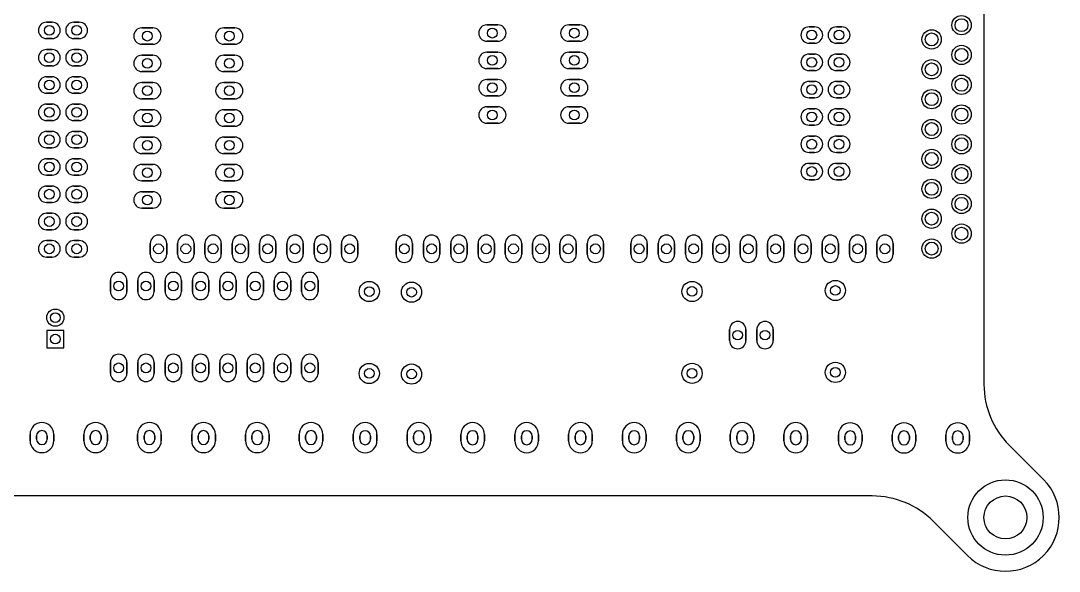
# Model space of a CAD drawing. Header units: millimetres. Extents: x -85 to 77, y -57 to 45.
# Drawn here: x -19.5 to 77.1, y -56.9 to -5.7 of the extents above; entities that cross this region are included whole.
import ezdxf

# ---------------------------------------------------------------- set-up
doc = ezdxf.new("R2010")
doc.units = ezdxf.units.MM

msp = doc.modelspace()

# ---------------------------------------------------------------- linework, layer by layer
for points in [[(70.117, 27.747), (70.117, -39.483)], [(72.46, -45.14), (75.653, -48.332)], [(59.732, -49.868), (-64.811, -49.868)], [(65.389, -52.211), (68.581, -55.404)]]:
    msp.add_lwpolyline(points)
for points in [[(-17.077, -5.788), (-16.569, -5.788)], [(-14.537, -5.788), (-14.029, -5.788)], [(-7.192, -6.318), (-8.208, -6.318)], [(0.428, -6.318), (-0.588, -6.318)], [(24.898, -6.038), (23.882, -6.038)], [(32.518, -6.038), (31.502, -6.038)], [(54.354, -6.218), (53.846, -6.218)], [(56.894, -6.218), (56.386, -6.218)], [(-17.077, -7.312), (-16.569, -7.312)], [(-14.537, -7.312), (-14.029, -7.312)], [(24.898, -7.562), (23.882, -7.562)], [(32.518, -7.562), (31.502, -7.562)], [(-17.077, -8.328), (-16.569, -8.328)], [(-14.537, -8.328), (-14.029, -8.328)], [(-7.192, -7.842), (-8.208, -7.842)], [(0.428, -7.842), (-0.588, -7.842)], [(24.898, -8.578), (23.882, -8.578)], [(32.518, -8.578), (31.502, -8.578)], [(54.354, -7.742), (53.846, -7.742)], [(56.894, -7.742), (56.386, -7.742)], [(-7.192, -8.858), (-8.208, -8.858)], [(0.428, -8.858), (-0.588, -8.858)], [(54.354, -8.758), (53.846, -8.758)], [(56.894, -8.758), (56.386, -8.758)], [(-17.077, -9.852), (-16.569, -9.852)], [(-14.537, -9.852), (-14.029, -9.852)], [(-7.192, -10.382), (-8.208, -10.382)], [(0.428, -10.382), (-0.588, -10.382)], [(24.898, -10.102), (23.882, -10.102)], [(32.518, -10.102), (31.502, -10.102)], [(54.354, -10.282), (53.846, -10.282)], [(56.894, -10.282), (56.386, -10.282)], [(-17.077, -10.868), (-16.569, -10.868)], [(-14.537, -10.868), (-14.029, -10.868)], [(-7.192, -11.398), (-8.208, -11.398)], [(0.428, -11.398), (-0.588, -11.398)], [(24.898, -11.118), (23.882, -11.118)], [(32.518, -11.118), (31.502, -11.118)], [(54.354, -11.298), (53.846, -11.298)], [(56.894, -11.298), (56.386, -11.298)], [(-17.077, -12.392), (-16.569, -12.392)], [(-14.537, -12.392), (-14.029, -12.392)], [(-17.077, -13.408), (-16.569, -13.408)], [(-14.537, -13.408), (-14.029, -13.408)], [(-7.192, -12.922), (-8.208, -12.922)], [(0.428, -12.922), (-0.588, -12.922)], [(24.898, -12.642), (23.882, -12.642)], [(32.518, -12.642), (31.502, -12.642)], [(54.354, -12.822), (53.846, -12.822)], [(56.894, -12.822), (56.386, -12.822)], [(-7.192, -13.938), (-8.208, -13.938)], [(0.428, -13.938), (-0.588, -13.938)], [(24.898, -13.658), (23.882, -13.658)], [(32.518, -13.658), (31.502, -13.658)], [(54.354, -13.838), (53.846, -13.838)], [(56.894, -13.838), (56.386, -13.838)], [(-17.077, -14.932), (-16.569, -14.932)], [(-14.537, -14.932), (-14.029, -14.932)], [(24.898, -15.182), (23.882, -15.182)], [(32.518, -15.182), (31.502, -15.182)], [(54.354, -15.362), (53.846, -15.362)], [(56.894, -15.362), (56.386, -15.362)], [(-17.077, -15.948), (-16.569, -15.948)], [(-14.537, -15.948), (-14.029, -15.948)], [(-7.192, -15.462), (-8.208, -15.462)], [(0.428, -15.462), (-0.588, -15.462)], [(54.354, -16.378), (53.846, -16.378)], [(56.894, -16.378), (56.386, -16.378)], [(-7.192, -16.478), (-8.208, -16.478)], [(0.428, -16.478), (-0.588, -16.478)], [(-17.077, -17.472), (-16.569, -17.472)], [(-14.537, -17.472), (-14.029, -17.472)], [(-7.192, -18.002), (-8.208, -18.002)], [(0.428, -18.002), (-0.588, -18.002)], [(54.354, -17.902), (53.846, -17.902)], [(56.894, -17.902), (56.386, -17.902)], [(-17.077, -18.488), (-16.569, -18.488)], [(-14.537, -18.488), (-14.029, -18.488)], [(-7.192, -19.018), (-8.208, -19.018)], [(0.428, -19.018), (-0.588, -19.018)], [(54.354, -18.918), (53.846, -18.918)], [(56.894, -18.918), (56.386, -18.918)], [(-17.077, -20.012), (-16.569, -20.012)], [(-14.537, -20.012), (-14.029, -20.012)], [(-17.077, -21.028), (-16.569, -21.028)], [(-14.537, -21.028), (-14.029, -21.028)], [(-7.192, -20.542), (-8.208, -20.542)], [(0.428, -20.542), (-0.588, -20.542)], [(54.354, -20.442), (53.846, -20.442)], [(56.894, -20.442), (56.386, -20.442)], [(-7.192, -21.558), (-8.208, -21.558)], [(0.428, -21.558), (-0.588, -21.558)], [(-17.077, -22.552), (-16.569, -22.552)], [(-14.537, -22.552), (-14.029, -22.552)], [(-7.192, -23.082), (-8.208, -23.082)], [(0.428, -23.082), (-0.588, -23.082)], [(-17.077, -23.568), (-16.569, -23.568)], [(-14.537, -23.568), (-14.029, -23.568)], [(-17.077, -25.092), (-16.569, -25.092)], [(-14.537, -25.092), (-14.029, -25.092)], [(-17.077, -26.108), (-16.569, -26.108)], [(-14.537, -26.108), (-14.029, -26.108)], [(-7.425, -27.378), (-7.425, -26.362)], [(-5.901, -27.378), (-5.901, -26.362)], [(-4.885, -27.378), (-4.885, -26.362)], [(-3.361, -27.378), (-3.361, -26.362)], [(-2.345, -27.378), (-2.345, -26.362)], [(-0.821, -27.378), (-0.821, -26.362)], [(0.195, -27.378), (0.195, -26.362)], [(1.719, -27.378), (1.719, -26.362)], [(2.735, -27.378), (2.735, -26.362)], [(4.259, -27.378), (4.259, -26.362)], [(5.275, -27.378), (5.275, -26.362)], [(6.799, -27.378), (6.799, -26.362)], [(7.815, -27.378), (7.815, -26.362)], [(9.339, -27.378), (9.339, -26.362)], [(10.355, -27.378), (10.355, -26.362)], [(11.879, -27.378), (11.879, -26.362)], [(15.435, -27.378), (15.435, -26.362)], [(16.959, -27.378), (16.959, -26.362)], [(17.975, -27.378), (17.975, -26.362)], [(19.499, -27.378), (19.499, -26.362)], [(20.515, -27.378), (20.515, -26.362)], [(22.039, -27.378), (22.039, -26.362)], [(23.055, -27.378), (23.055, -26.362)], [(24.579, -27.378), (24.579, -26.362)], [(25.595, -27.378), (25.595, -26.362)], [(27.119, -27.378), (27.119, -26.362)], [(28.135, -27.378), (28.135, -26.362)], [(29.659, -27.378), (29.659, -26.362)], [(30.675, -27.378), (30.675, -26.362)], [(32.199, -27.378), (32.199, -26.362)], [(33.215, -27.378), (33.215, -26.362)], [(34.739, -27.378), (34.739, -26.362)], [(37.279, -27.378), (37.279, -26.362)], [(38.803, -27.378), (38.803, -26.362)], [(39.819, -27.378), (39.819, -26.362)], [(41.343, -27.378), (41.343, -26.362)], [(42.359, -27.378), (42.359, -26.362)], [(43.883, -27.378), (43.883, -26.362)], [(44.899, -27.378), (44.899, -26.362)], [(46.423, -27.378), (46.423, -26.362)], [(47.439, -27.378), (47.439, -26.362)], [(48.963, -27.378), (48.963, -26.362)], [(49.979, -27.378), (49.979, -26.362)], [(51.503, -27.378), (51.503, -26.362)], [(52.519, -27.378), (52.519, -26.362)], [(54.043, -27.378), (54.043, -26.362)], [(55.059, -27.378), (55.059, -26.362)], [(56.583, -27.378), (56.583, -26.362)], [(57.599, -27.378), (57.599, -26.362)], [(59.123, -27.378), (59.123, -26.362)], [(60.139, -27.378), (60.139, -26.362)], [(61.663, -27.378), (61.663, -26.362)], [(-17.077, -27.632), (-16.569, -27.632)], [(-14.537, -27.632), (-14.029, -27.632)], [(-11.132, -30.838), (-11.132, -29.822)], [(-9.608, -30.838), (-9.608, -29.822)], [(-8.592, -30.838), (-8.592, -29.822)], [(-7.068, -30.838), (-7.068, -29.822)], [(-6.052, -30.838), (-6.052, -29.822)], [(-4.528, -30.838), (-4.528, -29.822)], [(-3.512, -30.838), (-3.512, -29.822)], [(-1.988, -30.838), (-1.988, -29.822)], [(-0.972, -30.838), (-0.972, -29.822)], [(0.552, -30.838), (0.552, -29.822)], [(1.568, -30.838), (1.568, -29.822)], [(3.092, -30.838), (3.092, -29.822)], [(4.108, -30.838), (4.108, -29.822)], [(5.632, -30.838), (5.632, -29.822)], [(6.648, -30.838), (6.648, -29.822)], [(8.172, -30.838), (8.172, -29.822)], [(-15.46, -36.07), (-15.46, -34.47), (-17.06, -34.47), (-17.06, -36.07)], [(46.448, -34.392), (46.448, -35.408)], [(47.972, -34.392), (47.972, -35.408)], [(48.988, -34.392), (48.988, -35.408)], [(50.512, -34.392), (50.512, -35.408)], [(-11.132, -38.458), (-11.132, -37.442)], [(-9.608, -38.458), (-9.608, -37.442)], [(-8.592, -38.458), (-8.592, -37.442)], [(-7.068, -38.458), (-7.068, -37.442)], [(-6.052, -38.458), (-6.052, -37.442)], [(-4.528, -38.458), (-4.528, -37.442)], [(-3.512, -38.458), (-3.512, -37.442)], [(-1.988, -38.458), (-1.988, -37.442)], [(-0.972, -38.458), (-0.972, -37.442)], [(0.552, -38.458), (0.552, -37.442)], [(1.568, -38.458), (1.568, -37.442)], [(3.092, -38.458), (3.092, -37.442)], [(4.108, -38.458), (4.108, -37.442)], [(5.632, -38.458), (5.632, -37.442)], [(6.648, -38.458), (6.648, -37.442)], [(8.172, -38.458), (8.172, -37.442)], [(-18.609, -44.133), (-18.609, -44.733)], [(-18.009, -44.283), (-18.009, -44.583)], [(-17.009, -44.283), (-17.009, -44.583)], [(-16.409, -44.133), (-16.409, -44.733)], [(-13.609, -44.133), (-13.609, -44.733)], [(-13.009, -44.283), (-13.009, -44.583)], [(-12.009, -44.283), (-12.009, -44.583)], [(-11.409, -44.133), (-11.409, -44.733)], [(-8.609, -44.133), (-8.609, -44.733)], [(-8.009, -44.283), (-8.009, -44.583)], [(-7.009, -44.283), (-7.009, -44.583)], [(-6.409, -44.133), (-6.409, -44.733)], [(-3.578, -44.133), (-3.578, -44.733)], [(-2.978, -44.283), (-2.978, -44.583)], [(-1.978, -44.283), (-1.978, -44.583)], [(-1.378, -44.133), (-1.378, -44.733)], [(1.422, -44.133), (1.422, -44.733)], [(2.022, -44.283), (2.022, -44.583)], [(3.022, -44.283), (3.022, -44.583)], [(3.622, -44.133), (3.622, -44.733)], [(6.422, -44.133), (6.422, -44.733)], [(7.022, -44.283), (7.022, -44.583)], [(8.022, -44.283), (8.022, -44.583)], [(8.622, -44.133), (8.622, -44.733)], [(11.453, -44.144), (11.453, -44.744)], [(12.053, -44.293), (12.053, -44.593)], [(13.053, -44.293), (13.053, -44.593)], [(13.653, -44.144), (13.653, -44.744)], [(16.453, -44.144), (16.453, -44.744)], [(17.053, -44.293), (17.053, -44.593)], [(18.053, -44.293), (18.053, -44.593)], [(18.653, -44.144), (18.653, -44.744)], [(21.453, -44.144), (21.453, -44.744)], [(22.053, -44.293), (22.053, -44.593)], [(23.053, -44.293), (23.053, -44.593)], [(23.653, -44.144), (23.653, -44.744)], [(26.485, -44.144), (26.485, -44.744)], [(27.085, -44.293), (27.085, -44.593)], [(28.085, -44.293), (28.085, -44.593)], [(28.685, -44.144), (28.685, -44.744)], [(31.485, -44.144), (31.485, -44.744)], [(32.085, -44.293), (32.085, -44.593)], [(33.085, -44.293), (33.085, -44.593)], [(33.685, -44.144), (33.685, -44.744)], [(36.485, -44.144), (36.485, -44.744)], [(37.085, -44.293), (37.085, -44.593)], [(38.085, -44.293), (38.085, -44.593)], [(38.685, -44.144), (38.685, -44.744)], [(41.516, -44.144), (41.516, -44.744)], [(42.116, -44.293), (42.116, -44.593)], [(43.116, -44.293), (43.116, -44.593)], [(43.716, -44.144), (43.716, -44.744)], [(46.516, -44.144), (46.516, -44.744)], [(47.116, -44.293), (47.116, -44.593)], [(48.116, -44.293), (48.116, -44.593)], [(48.716, -44.144), (48.716, -44.744)], [(51.516, -44.144), (51.516, -44.744)], [(52.116, -44.293), (52.116, -44.593)], [(53.116, -44.293), (53.116, -44.593)], [(53.716, -44.144), (53.716, -44.744)], [(56.578, -44.163), (56.578, -44.763)], [(57.178, -44.313), (57.178, -44.613)], [(58.178, -44.313), (58.178, -44.613)], [(58.778, -44.163), (58.778, -44.763)], [(61.578, -44.163), (61.578, -44.763)], [(62.178, -44.313), (62.178, -44.613)], [(63.178, -44.313), (63.178, -44.613)], [(63.778, -44.163), (63.778, -44.763)], [(66.578, -44.163), (66.578, -44.763)], [(67.178, -44.313), (67.178, -44.613)], [(68.178, -44.313), (68.178, -44.613)], [(68.778, -44.163), (68.778, -44.763)]]:
    msp.add_lwpolyline(points, close=True)
for centre, radius in [((68.03, -6.061), 0.9), ((68.03, -6.061), 0.6), ((-16.823, -6.55), 0.457), ((-14.283, -6.55), 0.457), ((-7.7, -7.08), 0.457), ((-0.08, -7.08), 0.457), ((24.39, -6.8), 0.457), ((32.01, -6.8), 0.457), ((54.1, -6.98), 0.457), ((56.64, -6.98), 0.457), ((65.25, -7.387), 0.9), ((65.25, -7.387), 0.6), ((-16.823, -9.09), 0.457), ((-14.283, -9.09), 0.457), ((68.03, -8.83), 0.9), ((68.03, -8.83), 0.6), ((-7.7, -9.62), 0.457), ((-0.08, -9.62), 0.457), ((24.39, -9.34), 0.457), ((32.01, -9.34), 0.457), ((54.1, -9.52), 0.457), ((56.64, -9.52), 0.457), ((65.25, -10.169), 0.9), ((65.25, -10.169), 0.6), ((-16.823, -11.63), 0.457), ((-14.283, -11.63), 0.457), ((24.39, -11.88), 0.457), ((32.01, -11.88), 0.457), ((68.03, -11.608), 0.9), ((68.03, -11.608), 0.6), ((-7.7, -12.16), 0.457), ((-0.08, -12.16), 0.457), ((54.1, -12.06), 0.457), ((56.64, -12.06), 0.457), ((65.25, -12.947), 0.9), ((65.25, -12.947), 0.6), ((68.03, -14.372), 0.9), ((-16.823, -14.17), 0.457), ((-14.283, -14.17), 0.457), ((-7.7, -14.7), 0.457), ((-0.08, -14.7), 0.457), ((24.39, -14.42), 0.457), ((32.01, -14.42), 0.457), ((54.1, -14.6), 0.457), ((56.64, -14.6), 0.457), ((68.03, -14.372), 0.6), ((65.25, -15.729), 0.9), ((65.25, -15.729), 0.6), ((-16.823, -16.71), 0.457), ((-14.283, -16.71), 0.457), ((68.03, -17.14), 0.9), ((-7.7, -17.24), 0.457), ((-0.08, -17.24), 0.457), ((54.1, -17.14), 0.457), ((56.64, -17.14), 0.457), ((68.03, -17.14), 0.6), ((65.25, -18.507), 0.9), ((65.25, -18.507), 0.6), ((-16.823, -19.25), 0.457), ((-14.283, -19.25), 0.457), ((54.1, -19.68), 0.457), ((56.64, -19.68), 0.457), ((68.03, -19.919), 0.9), ((-7.7, -19.78), 0.457), ((-0.08, -19.78), 0.457), ((68.03, -19.919), 0.6), ((65.25, -21.289), 0.9), ((65.25, -21.289), 0.6), ((-16.823, -21.79), 0.457), ((-14.283, -21.79), 0.457), ((-7.7, -22.32), 0.457), ((-0.08, -22.32), 0.457), ((68.03, -22.69), 0.9), ((68.03, -22.69), 0.6), ((65.25, -24.068), 0.9), ((-16.823, -24.33), 0.457), ((-14.283, -24.33), 0.457), ((65.25, -24.068), 0.6), ((68.03, -25.459), 0.9), ((68.03, -25.459), 0.6), ((65.25, -26.849), 0.9), ((-16.823, -26.87), 0.457), ((-14.283, -26.87), 0.457), ((-6.663, -26.87), 0.457), ((-4.123, -26.87), 0.457), ((-1.583, -26.87), 0.457), ((0.957, -26.87), 0.457), ((3.497, -26.87), 0.457), ((6.037, -26.87), 0.457), ((8.577, -26.87), 0.457), ((11.117, -26.87), 0.457), ((16.197, -26.87), 0.457), ((18.737, -26.87), 0.457), ((21.277, -26.87), 0.457), ((23.817, -26.87), 0.457), ((26.357, -26.87), 0.457), ((28.897, -26.87), 0.457), ((31.437, -26.87), 0.457), ((33.977, -26.87), 0.457), ((38.041, -26.87), 0.457), ((40.581, -26.87), 0.457), ((43.121, -26.87), 0.457), ((45.661, -26.87), 0.457), ((48.201, -26.87), 0.457), ((50.741, -26.87), 0.457), ((53.281, -26.87), 0.457), ((55.821, -26.87), 0.457), ((58.361, -26.87), 0.457), ((60.901, -26.87), 0.457), ((65.25, -26.849), 0.6), ((-10.37, -30.33), 0.457), ((-7.83, -30.33), 0.457), ((-5.29, -30.33), 0.457), ((-2.75, -30.33), 0.457), ((-0.21, -30.33), 0.457), ((2.33, -30.33), 0.457), ((4.87, -30.33), 0.457), ((7.41, -30.33), 0.457), ((12.94, -30.846), 0.94), ((42.963, -30.836), 0.94), ((56.293, -30.746), 0.94), ((12.94, -30.846), 0.45), ((16.873, -30.906), 0.94), ((16.873, -30.906), 0.45), ((42.963, -30.836), 0.45), ((56.293, -30.746), 0.45), ((-16.26, -33.27), 0.8), ((-16.26, -33.27), 0.45), ((47.21, -34.9), 0.445), ((49.75, -34.9), 0.445), ((-16.26, -35.27), 0.45), ((-10.37, -37.95), 0.457), ((-7.83, -37.95), 0.457), ((-5.29, -37.95), 0.457), ((-2.75, -37.95), 0.457), ((-0.21, -37.95), 0.457), ((2.33, -37.95), 0.457), ((4.87, -37.95), 0.457), ((7.41, -37.95), 0.457), ((12.94, -38.466), 0.94), ((16.873, -38.526), 0.94), ((42.963, -38.456), 0.94), ((56.293, -38.366), 0.94), ((12.94, -38.466), 0.45), ((16.873, -38.526), 0.45), ((42.963, -38.456), 0.45), ((56.293, -38.366), 0.45), ((72.117, -51.868), 3.5), ((72.117, -51.868), 2)]:
    msp.add_circle(centre, radius)
for centre, radius, start, end in [((-17.077, -6.55), 0.762, 450, 270), ((-16.569, -6.55), 0.762, 270, 450), ((-14.537, -6.55), 0.762, 450, 270), ((-14.029, -6.55), 0.762, 270, 450), ((-8.208, -7.08), 0.762, 90, 270), ((-7.192, -7.08), 0.762, 270, 90), ((-0.588, -7.08), 0.762, 90, 270), ((0.428, -7.08), 0.762, 270, 90), ((23.882, -6.8), 0.762, 90, 270), ((24.898, -6.8), 0.762, 270, 90), ((31.502, -6.8), 0.762, 90, 270), ((32.518, -6.8), 0.762, 270, 90), ((53.846, -6.98), 0.762, 90, 270), ((54.354, -6.98), 0.762, 270, 90), ((56.386, -6.98), 0.762, 90, 270), ((56.894, -6.98), 0.762, 270, 90), ((-17.077, -9.09), 0.762, 450, 270), ((-16.569, -9.09), 0.762, 270, 450), ((-14.537, -9.09), 0.762, 450, 270), ((-14.029, -9.09), 0.762, 270, 450), ((23.882, -9.34), 0.762, 90, 270), ((24.898, -9.34), 0.762, 270, 90), ((31.502, -9.34), 0.762, 90, 270), ((32.518, -9.34), 0.762, 270, 90), ((-8.208, -9.62), 0.762, 90, 270), ((-7.192, -9.62), 0.762, 270, 90), ((-0.588, -9.62), 0.762, 90, 270), ((0.428, -9.62), 0.762, 270, 90), ((53.846, -9.52), 0.762, 90, 270), ((54.354, -9.52), 0.762, 270, 90), ((56.386, -9.52), 0.762, 90, 270), ((56.894, -9.52), 0.762, 270, 90), ((-17.077, -11.63), 0.762, 450, 270), ((-16.569, -11.63), 0.762, 270, 450), ((-14.537, -11.63), 0.762, 450, 270), ((-14.029, -11.63), 0.762, 270, 450), ((-8.208, -12.16), 0.762, 90, 270), ((-7.192, -12.16), 0.762, 270, 90), ((-0.588, -12.16), 0.762, 90, 270), ((0.428, -12.16), 0.762, 270, 90), ((23.882, -11.88), 0.762, 90, 270), ((24.898, -11.88), 0.762, 270, 90), ((31.502, -11.88), 0.762, 90, 270), ((32.518, -11.88), 0.762, 270, 90), ((53.846, -12.06), 0.762, 90, 270), ((54.354, -12.06), 0.762, 270, 90), ((56.386, -12.06), 0.762, 90, 270), ((56.894, -12.06), 0.762, 270, 90), ((-17.077, -14.17), 0.762, 450, 270), ((-16.569, -14.17), 0.762, 270, 450), ((-14.537, -14.17), 0.762, 450, 270), ((-14.029, -14.17), 0.762, 270, 450), ((-8.208, -14.7), 0.762, 90, 270), ((-7.192, -14.7), 0.762, 270, 90), ((-0.588, -14.7), 0.762, 90, 270), ((0.428, -14.7), 0.762, 270, 90), ((23.882, -14.42), 0.762, 90, 270), ((24.898, -14.42), 0.762, 270, 90), ((31.502, -14.42), 0.762, 90, 270), ((32.518, -14.42), 0.762, 270, 90), ((53.846, -14.6), 0.762, 90, 270), ((54.354, -14.6), 0.762, 270, 90), ((56.386, -14.6), 0.762, 90, 270), ((56.894, -14.6), 0.762, 270, 90), ((-17.077, -16.71), 0.762, 450, 270), ((-16.569, -16.71), 0.762, 270, 450), ((-14.537, -16.71), 0.762, 450, 270), ((-14.029, -16.71), 0.762, 270, 450), ((53.846, -17.14), 0.762, 90, 270), ((54.354, -17.14), 0.762, 270, 90), ((56.386, -17.14), 0.762, 90, 270), ((56.894, -17.14), 0.762, 270, 90), ((-8.208, -17.24), 0.762, 90, 270), ((-7.192, -17.24), 0.762, 270, 90), ((-0.588, -17.24), 0.762, 90, 270), ((0.428, -17.24), 0.762, 270, 90), ((-17.077, -19.25), 0.762, 450, 270), ((-16.569, -19.25), 0.762, 270, 450), ((-14.537, -19.25), 0.762, 450, 270), ((-14.029, -19.25), 0.762, 270, 450), ((-8.208, -19.78), 0.762, 90, 270), ((-7.192, -19.78), 0.762, 270, 90), ((-0.588, -19.78), 0.762, 90, 270), ((0.428, -19.78), 0.762, 270, 90), ((53.846, -19.68), 0.762, 90, 270), ((54.354, -19.68), 0.762, 270, 90), ((56.386, -19.68), 0.762, 90, 270), ((56.894, -19.68), 0.762, 270, 90), ((-17.077, -21.79), 0.762, 450, 270), ((-16.569, -21.79), 0.762, 270, 450), ((-14.537, -21.79), 0.762, 450, 270), ((-14.029, -21.79), 0.762, 270, 450), ((-8.208, -22.32), 0.762, 90, 270), ((-7.192, -22.32), 0.762, 270, 90), ((-0.588, -22.32), 0.762, 90, 270), ((0.428, -22.32), 0.762, 270, 90), ((-17.077, -24.33), 0.762, 450, 270), ((-16.569, -24.33), 0.762, 270, 450), ((-14.537, -24.33), 0.762, 450, 270), ((-14.029, -24.33), 0.762, 270, 450), ((-6.663, -26.362), 0.762, 360, 540), ((-4.123, -26.362), 0.762, 360, 540), ((-1.583, -26.362), 0.762, 360, 540), ((0.957, -26.362), 0.762, 360, 540), ((3.497, -26.362), 0.762, 360, 540), ((6.037, -26.362), 0.762, 360, 540), ((8.577, -26.362), 0.762, 360, 540), ((11.117, -26.362), 0.762, 360, 540), ((16.197, -26.362), 0.762, 360, 540), ((18.737, -26.362), 0.762, 360, 540), ((21.277, -26.362), 0.762, 360, 540), ((23.817, -26.362), 0.762, 360, 540), ((26.357, -26.362), 0.762, 360, 540), ((28.897, -26.362), 0.762, 360, 540), ((31.437, -26.362), 0.762, 360, 540), ((33.977, -26.362), 0.762, 360, 540), ((38.041, -26.362), 0.762, 360, 540), ((40.581, -26.362), 0.762, 360, 540), ((43.121, -26.362), 0.762, 360, 540), ((45.661, -26.362), 0.762, 360, 540), ((48.201, -26.362), 0.762, 360, 540), ((50.741, -26.362), 0.762, 360, 540), ((53.281, -26.362), 0.762, 360, 540), ((55.821, -26.362), 0.762, 360, 540), ((58.361, -26.362), 0.762, 360, 540), ((60.901, -26.362), 0.762, 360, 540), ((-17.077, -26.87), 0.762, 450, 270), ((-16.569, -26.87), 0.762, 270, 450), ((-14.537, -26.87), 0.762, 450, 270), ((-14.029, -26.87), 0.762, 270, 450), ((-6.663, -27.378), 0.762, 540, 360), ((-4.123, -27.378), 0.762, 540, 360), ((-1.583, -27.378), 0.762, 540, 360), ((0.957, -27.378), 0.762, 540, 360), ((3.497, -27.378), 0.762, 540, 360), ((6.037, -27.378), 0.762, 540, 360), ((8.577, -27.378), 0.762, 540, 360), ((11.117, -27.378), 0.762, 540, 360), ((16.197, -27.378), 0.762, 540, 360), ((18.737, -27.378), 0.762, 540, 360), ((21.277, -27.378), 0.762, 540, 360), ((23.817, -27.378), 0.762, 540, 360), ((26.357, -27.378), 0.762, 540, 360), ((28.897, -27.378), 0.762, 540, 360), ((31.437, -27.378), 0.762, 540, 360), ((33.977, -27.378), 0.762, 540, 360), ((38.041, -27.378), 0.762, 540, 360), ((40.581, -27.378), 0.762, 540, 360), ((43.121, -27.378), 0.762, 540, 360), ((45.661, -27.378), 0.762, 540, 360), ((48.201, -27.378), 0.762, 540, 360), ((50.741, -27.378), 0.762, 540, 360), ((53.281, -27.378), 0.762, 540, 360), ((55.821, -27.378), 0.762, 540, 360), ((58.361, -27.378), 0.762, 540, 360), ((60.901, -27.378), 0.762, 540, 360), ((-10.37, -29.822), 0.762, 360, 540), ((-7.83, -29.822), 0.762, 360, 540), ((-5.29, -29.822), 0.762, 360, 540), ((-2.75, -29.822), 0.762, 360, 540), ((-0.21, -29.822), 0.762, 360, 540), ((2.33, -29.822), 0.762, 360, 540), ((4.87, -29.822), 0.762, 360, 540), ((7.41, -29.822), 0.762, 360, 540), ((-10.37, -30.838), 0.762, 540, 360), ((-7.83, -30.838), 0.762, 540, 360), ((-5.29, -30.838), 0.762, 540, 360), ((-2.75, -30.838), 0.762, 540, 360), ((-0.21, -30.838), 0.762, 540, 360), ((2.33, -30.838), 0.762, 540, 360), ((4.87, -30.838), 0.762, 540, 360), ((7.41, -30.838), 0.762, 540, 360), ((47.21, -34.392), 0.762, 360, 180), ((49.75, -34.392), 0.762, 360, 180), ((47.21, -35.408), 0.762, 180, 360), ((49.75, -35.408), 0.762, 180, 360), ((-10.37, -37.442), 0.762, 360, 540), ((-7.83, -37.442), 0.762, 360, 540), ((-5.29, -37.442), 0.762, 360, 540), ((-2.75, -37.442), 0.762, 360, 540), ((-0.21, -37.442), 0.762, 360, 540), ((2.33, -37.442), 0.762, 360, 540), ((4.87, -37.442), 0.762, 360, 540), ((7.41, -37.442), 0.762, 360, 540), ((-10.37, -38.458), 0.762, 540, 360), ((-7.83, -38.458), 0.762, 540, 360), ((-5.29, -38.458), 0.762, 540, 360), ((-2.75, -38.458), 0.762, 540, 360), ((-0.21, -38.458), 0.762, 540, 360), ((2.33, -38.458), 0.762, 540, 360), ((4.87, -38.458), 0.762, 540, 360), ((7.41, -38.458), 0.762, 540, 360), ((78.117, -39.483), 8, 180.0002, 225.00002), ((-17.509, -44.133), 1.1, 360, 180), ((-12.509, -44.133), 1.1, 360, 180), ((-7.509, -44.133), 1.1, 360, 180), ((-2.478, -44.133), 1.1, 360, 180), ((2.522, -44.133), 1.1, 360, 180), ((7.522, -44.133), 1.1, 360, 180), ((12.553, -44.144), 1.1, 360, 180), ((17.553, -44.144), 1.1, 360, 180), ((22.553, -44.144), 1.1, 360, 180), ((27.585, -44.144), 1.1, 360, 180), ((32.585, -44.144), 1.1, 360, 180), ((37.585, -44.144), 1.1, 360, 180), ((42.616, -44.144), 1.1, 360, 180), ((47.616, -44.144), 1.1, 360, 180), ((52.616, -44.144), 1.1, 360, 180), ((57.678, -44.163), 1.1, 360, 180), ((62.678, -44.163), 1.1, 360, 180), ((67.678, -44.163), 1.1, 360, 180), ((-17.509, -44.283), 0.5, 360, 180), ((-12.509, -44.283), 0.5, 360, 180), ((-7.509, -44.283), 0.5, 360, 180), ((-2.478, -44.283), 0.5, 360, 180), ((2.522, -44.283), 0.5, 360, 180), ((7.522, -44.283), 0.5, 360, 180), ((12.553, -44.293), 0.5, 360, 180), ((17.553, -44.293), 0.5, 360, 180), ((22.553, -44.293), 0.5, 360, 180), ((27.585, -44.293), 0.5, 360, 180), ((32.585, -44.293), 0.5, 360, 180), ((37.585, -44.293), 0.5, 360, 180), ((42.616, -44.293), 0.5, 360, 180), ((47.616, -44.293), 0.5, 360, 180), ((52.616, -44.293), 0.5, 360, 180), ((57.678, -44.313), 0.5, 360, 180), ((62.678, -44.313), 0.5, 360, 180), ((67.678, -44.313), 0.5, 360, 180), ((-17.509, -44.733), 1.1, 180, 360), ((-17.509, -44.583), 0.5, 180, 360), ((-12.509, -44.733), 1.1, 180, 360), ((-12.509, -44.583), 0.5, 180, 360), ((-7.509, -44.733), 1.1, 180, 360), ((-7.509, -44.583), 0.5, 180, 360), ((-2.478, -44.733), 1.1, 180, 360), ((-2.478, -44.583), 0.5, 180, 360), ((2.522, -44.733), 1.1, 180, 360), ((2.522, -44.583), 0.5, 180, 360), ((7.522, -44.733), 1.1, 180, 360), ((7.522, -44.583), 0.5, 180, 360), ((12.553, -44.744), 1.1, 180, 360), ((12.553, -44.593), 0.5, 180, 360), ((17.553, -44.744), 1.1, 180, 360), ((17.553, -44.593), 0.5, 180, 360), ((22.553, -44.744), 1.1, 180, 360), ((22.553, -44.593), 0.5, 180, 360), ((27.585, -44.744), 1.1, 180, 360), ((27.585, -44.593), 0.5, 180, 360), ((32.585, -44.744), 1.1, 180, 360), ((32.585, -44.593), 0.5, 180, 360), ((37.585, -44.744), 1.1, 180, 360), ((37.585, -44.593), 0.5, 180, 360), ((42.616, -44.744), 1.1, 180, 360), ((42.616, -44.593), 0.5, 180, 360), ((47.616, -44.744), 1.1, 180, 360), ((47.616, -44.593), 0.5, 180, 360), ((52.616, -44.744), 1.1, 180, 360), ((52.616, -44.593), 0.5, 180, 360), ((57.678, -44.763), 1.1, 180, 360), ((57.678, -44.613), 0.5, 180, 360), ((62.678, -44.763), 1.1, 180, 360), ((62.678, -44.613), 0.5, 180, 360), ((67.678, -44.763), 1.1, 180, 360), ((67.678, -44.613), 0.5, 180, 360), ((72.117, -51.868), 5, 225, 45), ((59.732, -57.868), 8, 44.99998, 90)]:
    msp.add_arc(centre, radius, start, end)

doc.saveas('drawing.dxf')
